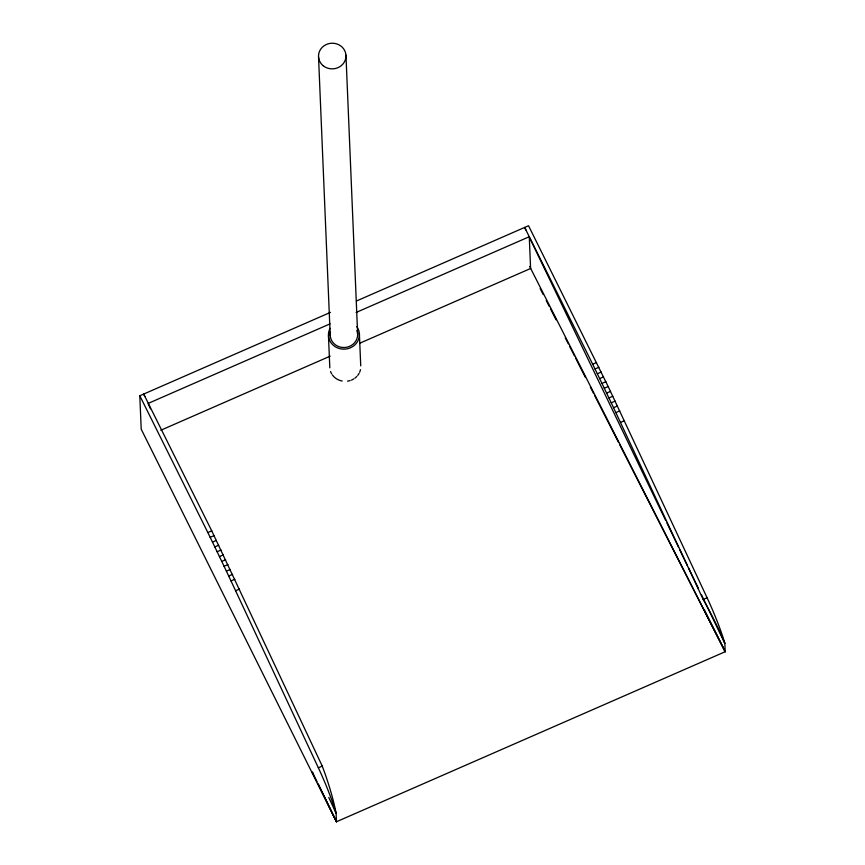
<?xml version="1.0" encoding="UTF-8"?>
<svg xmlns="http://www.w3.org/2000/svg" width="865" height="865" viewBox="0 0 865 865"><rect width="100%" height="100%" fill="white"/><g stroke="black" fill="none" stroke-linecap="round" stroke-linejoin="round"><path stroke-width="1.3" d="M356.434 301.009L528.537 225.733L608.171 386.536L707.094 597.78A56.668 7.839 66.4 0 1 724.838 643.365L725.194 651.723L336.463 821.75L141.211 429.202L139.806 395.759L330.462 312.373M148.315 403.35L330.138 323.824M356.11 312.47L529.272 236.729L530.602 268.496L359.916 343.156M160.782 430.251L330.235 356.131M139.806 395.759L207.838 532.537L211.73 530.829L322.245 766.109A56.841 9.18 71 0 1 336.107 813.392L336.463 821.75L318.212 784.144M525.823 229.874L524.655 227.441L592.676 364.208L596.569 362.511M207.838 532.537L210.163 537.306L214.044 535.608M592.676 364.208L595.001 368.987L598.894 367.29M210.163 537.306L212.476 542.096L216.369 540.398M595.001 368.987L597.326 373.777L601.207 372.08M212.476 542.096L214.801 546.907L218.694 545.21M597.326 373.777L599.64 378.578L603.532 376.881M217.126 551.729L221.008 550.021M599.64 378.578L601.964 383.4L605.846 381.703M214.801 546.907L219.44 556.563L223.332 554.865M601.964 383.4L604.278 388.234L608.171 386.536M219.44 556.563L221.754 561.407L225.646 559.709M604.278 388.234L606.603 393.088L610.485 391.391M221.754 561.407L224.067 566.272L227.96 564.575M606.603 393.088L608.917 397.943L612.798 396.246M224.067 566.272L226.381 571.149L230.274 569.451M608.917 397.943L611.231 402.82L615.112 401.122M228.695 576.036L232.588 574.338M613.545 407.707L617.426 406.009M226.381 571.149L231.009 580.934L234.891 579.236M611.231 402.82L615.848 412.616L619.74 410.907M235.615 590.773L239.508 589.065M620.465 422.444L624.346 420.747M328.797 797.454L336.107 813.392A56.668 7.839 66.4 0 0 318.363 767.806L322.245 766.109M615.848 412.616L703.202 599.488L707.094 597.78M540.149 288.542L543.209 294.554M546.269 300.566L549.34 306.578M550.562 308.978L556.076 319.801M565.267 337.847L568.327 343.859M569.559 346.26L574.457 355.883M575.69 358.294L585.486 377.529M590.395 387.152L593.455 393.164M594.677 395.575L618.572 442.469M619.805 444.88L725.194 651.723L704.164 609.447M529.65 266.431L725.194 651.723M211.73 530.829L143.698 394.062L144.823 396.516M317.033 781.722L312.319 772.013L313.562 774.38M318.255 784.101L336.463 821.75M529.337 237.172L665.715 520.535M666.893 522.968L678.593 547.286M679.771 549.718L687.383 565.537M688.551 567.959L698.498 588.643M701.429 594.72L724.838 643.365A56.841 6.498 61.7 0 0 703.202 599.488M231.009 580.934L318.363 767.806M148.196 403.868L150.445 408.777M359.386 333.739L360.737 365.895M345.957 55.187L357.634 333.847M318.536 56.895L330.214 335.566M328.462 335.674L329.814 367.83M356.953 330.571A13.743 12.824 -2.4 0 1 344.767 347.503A13.743 12.824 -2.4 0 1 330.462 332.225M356.845 326.656A15.494 14.456 -2.4 0 1 344.865 349.136A15.494 14.456 -2.4 0 1 330.062 328.332M360.456 369.669A15.494 14.456 -2.4 0 1 359.689 372.091M359.137 373.237A15.494 14.456 -2.4 0 1 357.721 375.399M356.877 376.383A15.494 14.456 -2.4 0 1 354.91 378.124M353.817 378.87A15.494 14.456 -2.4 0 1 351.45 380.092M350.184 380.546A15.494 14.456 -2.4 0 1 347.557 381.151M342.183 381.043A15.494 14.456 -2.4 0 1 332.355 374.913M331.663 373.842A15.494 14.456 -2.4 0 1 330.581 371.528M323.142 65.697A13.743 12.824 -2.4 0 0 345.708 58.528A13.743 12.824 -2.4 0 0 327.889 43.91A13.743 12.824 -2.4 0 0 323.142 65.697"/></g></svg>
